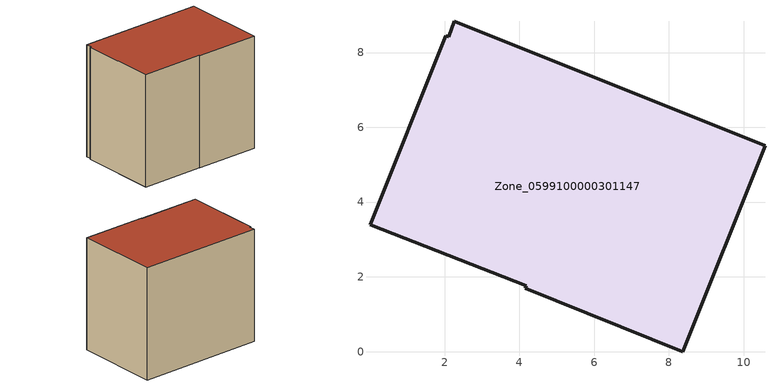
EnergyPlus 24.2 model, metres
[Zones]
Zone_0599100000301147
 floor ground (C_G): 10.57,5.51 8.37,0 4.15,1.69 4.18,1.76 0.02,3.39 2.04,8.45 2.11,8.42 2.26,8.83 z0.43
 wall outside (C_F): 8.37,0 10.57,5.51 2.26,8.83 2.11,8.42 2.04,8.45 0.02,3.39 4.18,1.76 4.15,1.69 8.37,0 z0.43:8.32
 roof outside (C_R): 2.26,8.83 2.11,8.42 2.04,8.45 0.02,3.39 4.18,1.76 4.15,1.69 8.37,0 10.57,5.51 z8.32
[BUILDING]
Pand.0599100000301147: North Axis=0; Terrain=City; Loads Convergence Tolerance Value=0.04; Temperature Convergence Tolerance Value=0.4; Solar Distribution=FullExterior; Maximum Number of Warmup Days=25; Minimum Number of Warmup Days=1
[Site:Location]
Rotterdam.The.Hague.AP_ZH_NLD Design_Conditions: Latitude=51.96; Longitude=4.45; Time Zone=1; Elevation=-4.5
[SITE:GROUNDTEMPERATURE:BUILDINGSURFACE]
18, 18, 18, 18, 18, 18, 18, 18, 18, 18, 18, 18
[MATERIAL] Thermal Absorptance=0.9; Solar Absorptance=0.7; Visible Absorptance=0.7
Name | Roughness | Thickness | Conductivity | Density | Specific Heat
G.TC.1975-1991 | MediumSmooth | 0.15 | 0.288461 | 540 | 1210
F.TC.1975-1991 | Rough | 0.3 | 0.230769 | 1920 | 840
R.TC.1975-1991 | MediumRough | 0.2 | 0.153846 | 1500 | 1000
[CONSTRUCTION]
C_G: G.TC.1975-1991
C_F: F.TC.1975-1991
C_R: R.TC.1975-1991
[ZONE]
Zone_0599100000301147: Type=1; Multiplier=1; Ceiling Height=Autocalculate; Volume=Autocalculate; Floor Area=autocalculate; Part of Total Floor Area=Yes
[ZONEINFILTRATION:DESIGNFLOWRATE]
Infil_Zone_0599100000301147: Zone or ZoneList or Space or SpaceList=Zone_0599100000301147; Schedule=AlwaysOn; Design Flow Rate Calculation Method=Flow/Area; Flow Rate per Floor Area=0.003; Constant Term Coefficient=1; Temperature Term Coefficient=0; Velocity Term Coefficient=0; Velocity Squared Term Coefficient=0
[HVACTEMPLATE:ZONE:IDEALLOADSAIRSYSTEM]
Zone_0599100000301147: Maximum Heating Supply Air Temperature=50; Minimum Cooling Supply Air Temperature=13; Maximum Heating Supply Air Humidity Ratio=0.0156; Minimum Cooling Supply Air Humidity Ratio=0.0077; Heating Limit=NoLimit; Cooling Limit=NoLimit; Dehumidification Control Type=ConstantSensibleHeatRatio; Cooling Sensible Heat Ratio=0.7; Dehumidification Setpoint=60; Humidification Control Type=None; Humidification Setpoint=30; Outdoor Air Method=None; Outdoor Air Flow Rate per Person=0.00944; Outdoor Air Flow Rate per Zone Floor Area=0; Outdoor Air Flow Rate per Zone=0; Demand Controlled Ventilation Type=None; Outdoor Air Economizer Type=NoEconomizer; Heat Recovery Type=None; Sensible Heat Recovery Effectiveness=0.7; Latent Heat Recovery Effectiveness=0.65
[ZONECONTROL:THERMOSTAT]
ThermostatControl_Zone_0599100000301147: Zone or ZoneList=Zone_0599100000301147; Control Type Schedule=DualSetpointControlType; Control 1=Thermostat_Zone_0599100000301147; Temperature Difference Between Cutout And Setpoint=0
[THERMOSTATSETPOINT:DUALSETPOINT]
Thermostat_Zone_0599100000301147: Heating Setpoint Temperature Schedule=HeatingSetpoint_Zone_0599100000301147; Cooling Setpoint Temperature Schedule=CoolingSetpoint_Zone_0599100000301147
[SCHEDULE:COMPACT]
HeatingSetpoint_Zone_0599100000301147: Through: 12/31, For: AllDays, Until: 24:00, 21
CoolingSetpoint_Zone_0599100000301147: Through: 12/31, For: AllDays, Until: 24:00, 24
DualSetpointControlType: Through: 12/31, For: AllDays, Until: 24:00, 4
AlwaysOn: Through: 12/31, For: AllDays, Until: 24:00, 1
